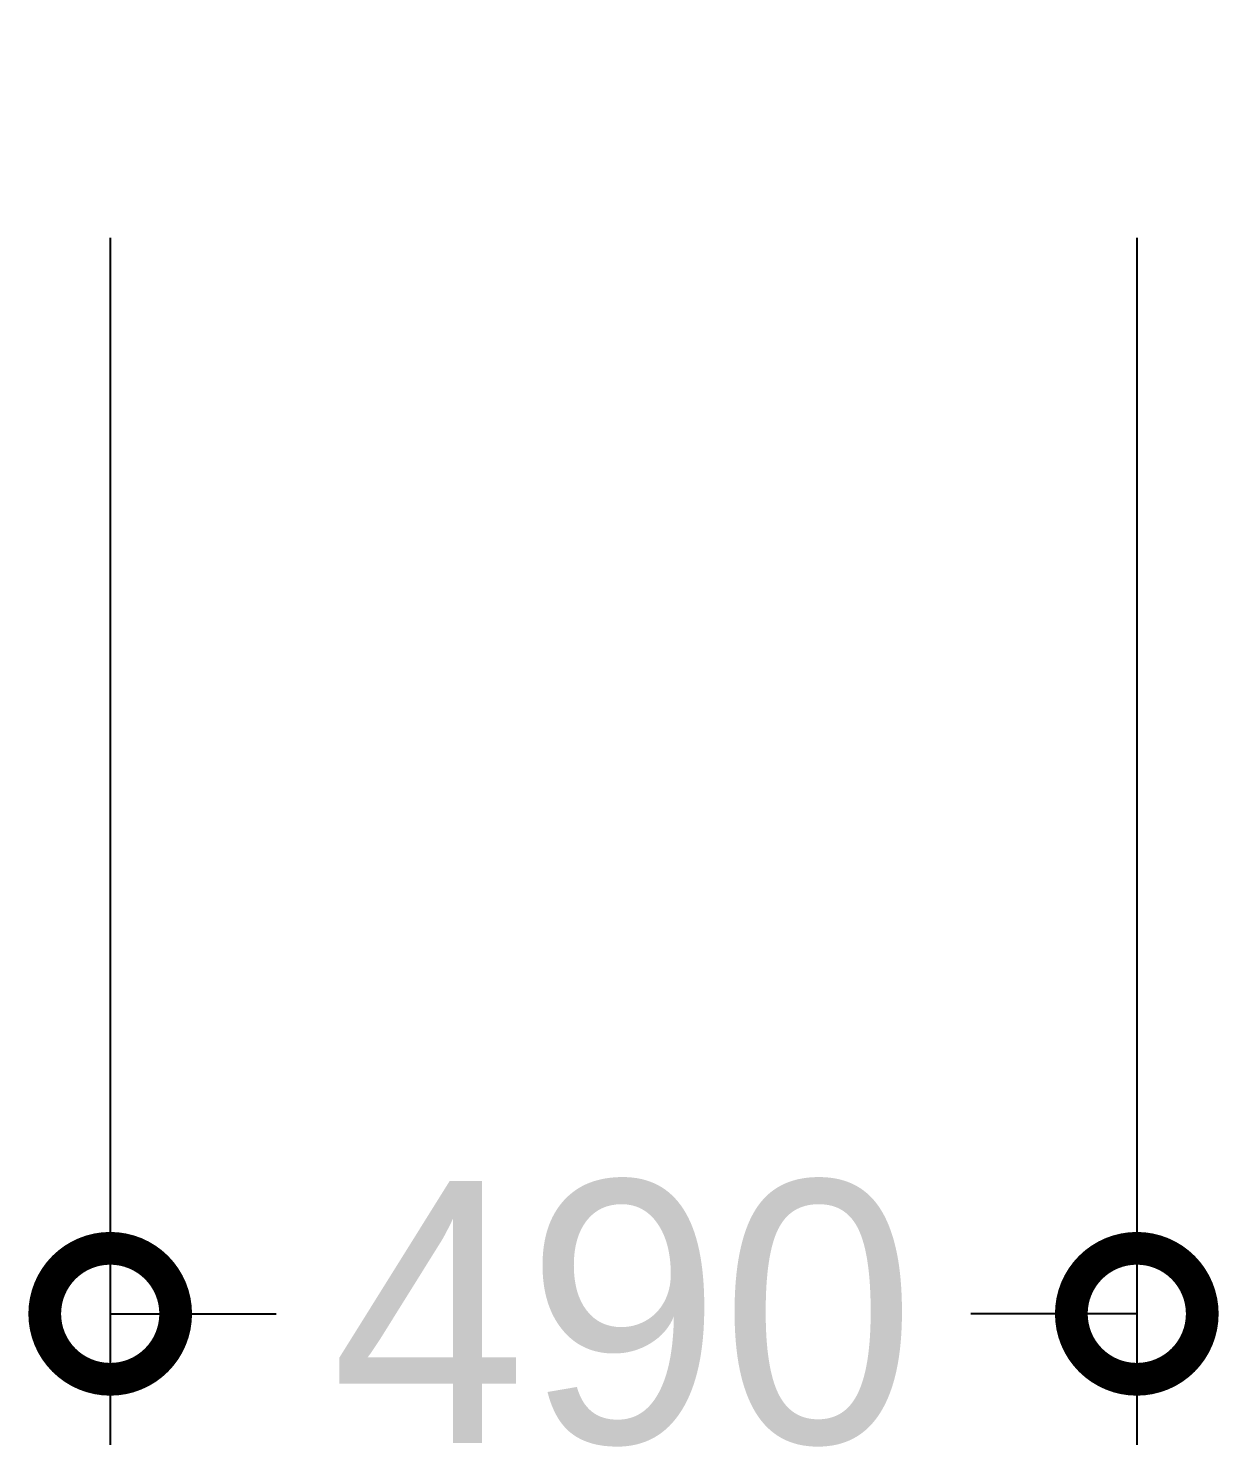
# Model space of a CAD drawing. Header units: millimetres. Extents: x 43335 to 261478, y -4312 to 41218.
# Drawn here: x 167688 to 168256, y 40542 to 41218 of the extents above; entities that cross this region are included whole.
import ezdxf

# ---------------------------------------------------------------- set-up
doc = ezdxf.new("R2010")
doc.units = ezdxf.units.MM
doc.layers.add('S-DIM', color=7, linetype='Continuous')
doc.styles.add('스타일1', font='HANDotum.ttf')
doc.dimstyles.new('50', dxfattribs={"dimscale": 50, "dimtxt": 2.5, "dimasz": 2.5, "dimexe": 1.25, "dimexo": 2, "dimtad": 0, "dimdec": 0, "dimtxsty": '스타일1', "dimblk": 'DOTSMALL', "dimcen": 2.5, "dimclrd": 1, "dimclre": 1, "dimclrt": 2, "dimadec": 0, "dimazin": 0, "dimtfac": 1, "dimtdec": 0, "dimtix": 1, "dimtmove": 0, "dimatfit": 3, "dimldrblk": 'DOTSMALL', "dimfxl": 1.25, "dimarcsym": 0})

# ---------------------------------------------------------------- blocks, each defined once
blk = doc.blocks.new('_DOTSMALL')
at = {"color": 0, "linetype": 'ByBlock', "const_width": 0.5}
blk.add_lwpolyline([(-0.0625, 0, 1), (0.0625, 0, 1)], format="xyb", close=True, dxfattribs=at)
blk = doc.blocks.new('*D1132')
at = {"layer": 'Defpoints', "color": 0, "transparency": 16777216}
for p in [(237782.94, 21218.44), (238272.94, 21218.44), (238272.94, 20605.06), (257728.46, -1335.72), (257728.46, -2371.47), (261438.46, -2371.56)]:
    blk.add_point(p, dxfattribs=at)
at = {"layer": 'S-DIM', "color": 1, "lineweight": -2, "transparency": 16777216}
for p, q in [((237782.94, 21118.44), (237782.94, 20542.56)), ((238272.94, 21118.44), (238272.94, 20542.56)), ((237782.94, 20605.06), (237862.22, 20605.06)), ((238272.94, 20605.06), (238193.65, 20605.06)), ((257728.46, -2271.47), (257728.46, -1273.22)), ((261438.46, -2271.56), (261438.46, -1273.22)), ((257728.46, -1335.72), (259371.77, -1335.72)), ((261438.46, -1335.72), (259795.15, -1335.72))]:
    blk.add_line(p, q, dxfattribs=at)
at = {"layer": 'S-DIM', "color": 1, "lineweight": -2, "transparency": 16777216, "xscale": 125, "yscale": 125, "zscale": 125, "rotation": 180}
for p in [(237782.94, 20605.06), (257728.46, -1335.72)]:
    blk.add_blockref('_DOTSMALL', p, dxfattribs=at)
at = {"layer": 'S-DIM', "color": 1, "lineweight": -2, "transparency": 16777216, "xscale": 125, "yscale": 125, "zscale": 125}
for p in [(238272.94, 20605.06), (261438.46, -1335.72)]:
    blk.add_blockref('_DOTSMALL', p, dxfattribs=at)
at = {"layer": 'S-DIM', "color": 2, "transparency": 16777216, "char_height": 125, "attachment_point": 5, "style": '스타일1'}
for s, insert in [('490', (238027.94, 20605.06)), ('3710', (259583.46, -1335.72))]:
    blk.add_mtext(s, dxfattribs=dict(at, insert=insert))
blk = doc.blocks.new('aheisefsxg')
at = {"layer": 'S-DIM'}
dim = blk.add_linear_dim(base=(257728.46, -1335.72), p1=(261438.46, -2371.56), p2=(257728.46, -2371.47), dimstyle='50', dxfattribs=at)
dim.commit()
dim.dimension.update_dxf_attribs({"geometry": '*D1132', "text_midpoint": (259583.46, -1335.72)})

msp = doc.modelspace()

# ---------------------------------------------------------------- block references
at = {"layer": 'S-DIM'}
msp.add_blockref('aheisefsxg', (-70055.53, 20000), dxfattribs=at)

doc.saveas('drawing.dxf')
